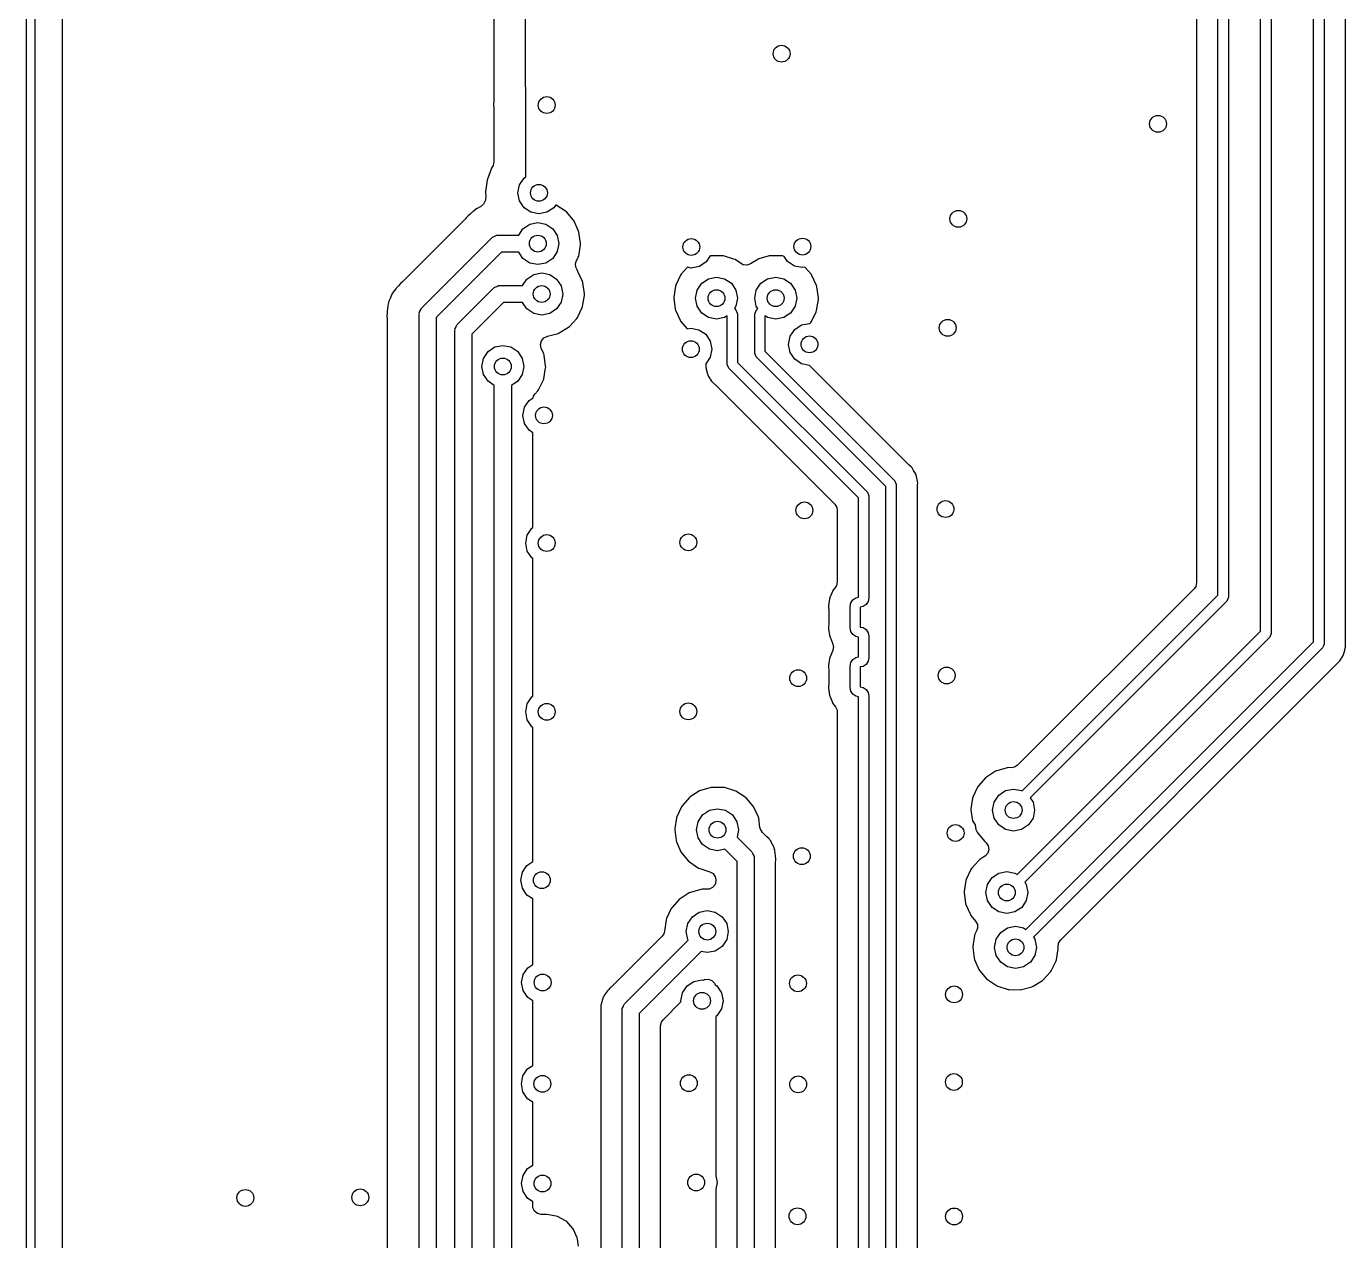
# Model space of a CAD drawing. Extents: x 0 to 4.25, y -4.33 to 0.
# Drawn here: x -0.002 to 0.616, y -2.691 to -2.123 of the extents above; entities that cross this region are included whole.
import ezdxf

# ---------------------------------------------------------------- set-up
doc = ezdxf.new("R2010")
doc.units = 0
doc.header["$MEASUREMENT"] = 0
doc.layers.add('BLACK', color=7, linetype='CONTINUOUS')

msp = doc.modelspace()

# ---------------------------------------------------------------- linework, layer by layer
at = {"layer": 'BLACK', "linetype": 'CONTINUOUS'}
for p, q in [((-0.00197, -4.33071), (-0.00197, 0)), ((0.00197, -0.00197), (0.00197, -4.32874)), ((0.01496, -2.79504), (0.01496, -1.15535)), ((0.21618, -1.35723), (0.21687, -2.15756)), ((0.23182, -2.19342), (0.23122, -1.49419)), ((0.54587, -1.60576), (0.54587, -2.38333)), ((0.55585, -2.38912), (0.55585, -1.60504)), ((0.56085, -1.60607), (0.56085, -2.39016)), ((0.57585, -2.40605), (0.57585, -1.62504)), ((0.58085, -1.62607), (0.58085, -2.40709)), ((0.60057, -2.41104), (0.60057, -1.63878)), ((0.60557, -1.63982), (0.60557, -2.41207)), ((0.61555, -2.41136), (0.61555, -1.64561)), ((0.21669, -2.15924), (0.21668, -2.15983)), ((0.21668, -2.15983), (0.21684, -2.16124)), ((0.21682, -2.15822), (0.21669, -2.15924)), ((0.21687, -2.15756), (0.21682, -2.15822)), ((0.21684, -2.16124), (0.21687, -2.16179)), ((0.21687, -2.16179), (0.21689, -2.18617)), ((0.21689, -2.18617), (0.21651, -2.18809)), ((0.21585, -2.18937), (0.21388, -2.19441)), ((0.21627, -2.18858), (0.21585, -2.18937)), ((0.21651, -2.18809), (0.21625, -2.18857)), ((0.21625, -2.18857), (0.21627, -2.18858)), ((0.21373, -2.19498), (0.21303, -2.20035)), ((0.21388, -2.19441), (0.21373, -2.19498)), ((0.22815, -2.20091), (0.2289, -2.19714)), ((0.2289, -2.19714), (0.23103, -2.19395)), ((0.23103, -2.19395), (0.23182, -2.19342)), ((0.21302, -2.20438), (0.21212, -2.20611)), ((0.21303, -2.20035), (0.21302, -2.20094)), ((0.21302, -2.20094), (0.21319, -2.20243)), ((0.21319, -2.20243), (0.21302, -2.20438)), ((0.2289, -2.20467), (0.22815, -2.20091)), ((0.23103, -2.20787), (0.2289, -2.20467)), ((0.20582, -2.21082), (0.20469, -2.2118)), ((0.2061, -2.21057), (0.20582, -2.21082)), ((0.20636, -2.2103), (0.2061, -2.21057)), ((0.20665, -2.21005), (0.20636, -2.2103)), ((0.2069, -2.20987), (0.20665, -2.21005)), ((0.20721, -2.20962), (0.2069, -2.20987)), ((0.20827, -2.20871), (0.20721, -2.20962)), ((0.20905, -2.20821), (0.20827, -2.20871)), ((0.20939, -2.20801), (0.20905, -2.20821)), ((0.21051, -2.20742), (0.20939, -2.20801)), ((0.21063, -2.20736), (0.21051, -2.20741)), ((0.21051, -2.20741), (0.21051, -2.20742)), ((0.21212, -2.20611), (0.21063, -2.20736)), ((0.23423, -2.21), (0.23103, -2.20787)), ((0.23799, -2.21075), (0.23423, -2.21)), ((0.24176, -2.21), (0.23799, -2.21075)), ((0.24495, -2.20787), (0.24176, -2.21)), ((0.24587, -2.20649), (0.24495, -2.20787)), ((0.24612, -2.2066), (0.24587, -2.20649)), ((0.25041, -2.20939), (0.24612, -2.2066)), ((0.25083, -2.20975), (0.25041, -2.20939)), ((0.25417, -2.21363), (0.25083, -2.20975)), ((0.20366, -2.21301), (0.17442, -2.24224)), ((0.20399, -2.21259), (0.20366, -2.21301)), ((0.204, -2.21259), (0.20399, -2.21259)), ((0.20469, -2.2118), (0.204, -2.21259)), ((0.23052, -2.21767), (0.23371, -2.21554)), ((0.23371, -2.21554), (0.23748, -2.21479)), ((0.23748, -2.21479), (0.24125, -2.21554)), ((0.24125, -2.21554), (0.24444, -2.21767)), ((0.25447, -2.2141), (0.25417, -2.21363)), ((0.25659, -2.21876), (0.25447, -2.2141)), ((0.18312, -2.25473), (0.21604, -2.2218)), ((0.21604, -2.2218), (0.21633, -2.22166)), ((0.21633, -2.22166), (0.21652, -2.2214)), ((0.21652, -2.2214), (0.21741, -2.22111)), ((0.21741, -2.22111), (0.21825, -2.22068)), ((0.21825, -2.22068), (0.21857, -2.22073)), ((0.21857, -2.22073), (0.21887, -2.22063)), ((0.21887, -2.22063), (0.22854, -2.22063)), ((0.22854, -2.22063), (0.23052, -2.21767)), ((0.24444, -2.21767), (0.24657, -2.22087)), ((0.24657, -2.22087), (0.24732, -2.22463)), ((0.25674, -2.21929), (0.25659, -2.21876)), ((0.25749, -2.22449), (0.25674, -2.21929)), ((0.22053, -2.22863), (0.18995, -2.25922)), ((0.22854, -2.22863), (0.22053, -2.22863)), ((0.23052, -2.23159), (0.22854, -2.22863)), ((0.24657, -2.2284), (0.24444, -2.23159)), ((0.24732, -2.22463), (0.24657, -2.2284)), ((0.25661, -2.23045), (0.25748, -2.22527)), ((0.25748, -2.22527), (0.2575, -2.22497)), ((0.2575, -2.22479), (0.25749, -2.22449)), ((0.2575, -2.22497), (0.2575, -2.22479)), ((0.23371, -2.23373), (0.23052, -2.23159)), ((0.23748, -2.23447), (0.23371, -2.23373)), ((0.24125, -2.23373), (0.23748, -2.23447)), ((0.24444, -2.23159), (0.24125, -2.23373)), ((0.25515, -2.23395), (0.25548, -2.23295)), ((0.25522, -2.23573), (0.25515, -2.23395)), ((0.25587, -2.23696), (0.25522, -2.23573)), ((0.25548, -2.23295), (0.25644, -2.23097)), ((0.25644, -2.23097), (0.25661, -2.23045)), ((0.30748, -2.2357), (0.3046, -2.23895)), ((0.30933, -2.23606), (0.30748, -2.2357)), ((0.3131, -2.23531), (0.30933, -2.23606)), ((0.31629, -2.23318), (0.3131, -2.23531)), ((0.31815, -2.2304), (0.31629, -2.23318)), ((0.31817, -2.23039), (0.31815, -2.2304)), ((0.31872, -2.23032), (0.31817, -2.23039)), ((0.32384, -2.23035), (0.31872, -2.23032)), ((0.32438, -2.23043), (0.32384, -2.23035)), ((0.32929, -2.2319), (0.32438, -2.23043)), ((0.32979, -2.23213), (0.32929, -2.2319)), ((0.33281, -2.23409), (0.32979, -2.23213)), ((0.33367, -2.23451), (0.33281, -2.23409)), ((0.33544, -2.2347), (0.33367, -2.23451)), ((0.33712, -2.23411), (0.33544, -2.2347)), ((0.34043, -2.23203), (0.33712, -2.23411)), ((0.34093, -2.2318), (0.34043, -2.23203)), ((0.34586, -2.23039), (0.34093, -2.2318)), ((0.3464, -2.23032), (0.34586, -2.23039)), ((0.35152, -2.23035), (0.3464, -2.23032)), ((0.35207, -2.23043), (0.35152, -2.23035)), ((0.35282, -2.23066), (0.35207, -2.23043)), ((0.35439, -2.233), (0.35282, -2.23066)), ((0.35758, -2.23513), (0.35439, -2.233)), ((0.36135, -2.23588), (0.35758, -2.23513)), ((0.36251, -2.23565), (0.36135, -2.23588)), ((0.36553, -2.23916), (0.36251, -2.23565)), ((0.23035, -2.24423), (0.23233, -2.24127)), ((0.23233, -2.24127), (0.23553, -2.23914)), ((0.23553, -2.23914), (0.23929, -2.23839)), ((0.23929, -2.23839), (0.24306, -2.23914)), ((0.24306, -2.23914), (0.24625, -2.24127)), ((0.24625, -2.24127), (0.24838, -2.24446)), ((0.25583, -2.23699), (0.25587, -2.23696)), ((0.25628, -2.23769), (0.25583, -2.23699)), ((0.2584, -2.24235), (0.25628, -2.23769)), ((0.3043, -2.23942), (0.30212, -2.24405)), ((0.3046, -2.23895), (0.3043, -2.23942)), ((0.3142, -2.2432), (0.31739, -2.24106)), ((0.31739, -2.24106), (0.32116, -2.24031)), ((0.32116, -2.24031), (0.32492, -2.24106)), ((0.32492, -2.24106), (0.32812, -2.2432)), ((0.34188, -2.2432), (0.34508, -2.24106)), ((0.34508, -2.24106), (0.34884, -2.24031)), ((0.34884, -2.24031), (0.35261, -2.24106)), ((0.35261, -2.24106), (0.3558, -2.2432)), ((0.36583, -2.23962), (0.36553, -2.23916)), ((0.36795, -2.24428), (0.36583, -2.23962)), ((0.16945, -2.24787), (0.169, -2.24868)), ((0.16964, -2.24754), (0.16945, -2.24787)), ((0.17015, -2.24677), (0.16964, -2.24754)), ((0.17108, -2.24572), (0.17015, -2.24677)), ((0.17133, -2.2454), (0.17108, -2.24572)), ((0.17145, -2.24524), (0.17133, -2.2454)), ((0.17168, -2.24498), (0.17145, -2.24524)), ((0.17198, -2.24468), (0.17168, -2.24498)), ((0.17219, -2.24446), (0.17198, -2.24468)), ((0.17328, -2.24322), (0.17219, -2.24446)), ((0.17408, -2.24254), (0.17328, -2.24322)), ((0.17442, -2.24224), (0.17407, -2.24252)), ((0.17407, -2.24252), (0.17408, -2.24254)), ((0.19977, -2.26249), (0.21686, -2.2454)), ((0.21686, -2.2454), (0.21714, -2.24525)), ((0.21714, -2.24525), (0.21733, -2.24499)), ((0.21733, -2.24499), (0.21823, -2.2447)), ((0.21823, -2.2447), (0.21906, -2.24428)), ((0.21906, -2.24428), (0.21938, -2.24433)), ((0.21938, -2.24433), (0.21968, -2.24423)), ((0.21968, -2.24423), (0.23035, -2.24423)), ((0.24838, -2.24446), (0.24913, -2.24823)), ((0.25855, -2.24288), (0.2584, -2.24235)), ((0.2593, -2.24808), (0.25855, -2.24288)), ((0.25932, -2.24838), (0.2593, -2.24808)), ((0.30196, -2.24458), (0.30118, -2.24964)), ((0.30212, -2.24405), (0.30196, -2.24458)), ((0.31132, -2.25016), (0.31206, -2.24639)), ((0.31206, -2.24639), (0.3142, -2.2432)), ((0.32812, -2.2432), (0.33025, -2.24639)), ((0.33025, -2.24639), (0.331, -2.25016)), ((0.339, -2.25016), (0.33975, -2.24639)), ((0.33975, -2.24639), (0.34188, -2.2432)), ((0.3558, -2.2432), (0.35794, -2.24639)), ((0.35794, -2.24639), (0.35868, -2.25016)), ((0.3681, -2.24481), (0.36795, -2.24428)), ((0.36885, -2.25001), (0.3681, -2.24481)), ((0.16719, -2.25379), (0.16709, -2.25519)), ((0.16739, -2.25289), (0.16719, -2.25379)), ((0.16749, -2.25252), (0.16739, -2.25289)), ((0.16776, -2.25164), (0.16749, -2.25252)), ((0.16835, -2.25036), (0.16776, -2.25164)), ((0.16851, -2.24999), (0.16835, -2.25036)), ((0.169, -2.24868), (0.16851, -2.24999)), ((0.22134, -2.25223), (0.2066, -2.26697)), ((0.23035, -2.25223), (0.22134, -2.25223)), ((0.23233, -2.25519), (0.23035, -2.25223)), ((0.24838, -2.25199), (0.24625, -2.25519)), ((0.24913, -2.24823), (0.24838, -2.25199)), ((0.25825, -2.25457), (0.25842, -2.25404)), ((0.25842, -2.25404), (0.25929, -2.24886)), ((0.25929, -2.24886), (0.25931, -2.24856)), ((0.25931, -2.24856), (0.25932, -2.24838)), ((0.30118, -2.24964), (0.30117, -2.25019)), ((0.30117, -2.25019), (0.30183, -2.25527)), ((0.31206, -2.25392), (0.31132, -2.25016)), ((0.3142, -2.25712), (0.31206, -2.25392)), ((0.33025, -2.25392), (0.32948, -2.25508)), ((0.331, -2.25016), (0.33025, -2.25392)), ((0.33975, -2.25392), (0.339, -2.25016)), ((0.34052, -2.25508), (0.33975, -2.25392)), ((0.35794, -2.25392), (0.3558, -2.25712)), ((0.35868, -2.25016), (0.35794, -2.25392)), ((0.36797, -2.25597), (0.36884, -2.25079)), ((0.36884, -2.25079), (0.36887, -2.25049)), ((0.36887, -2.25031), (0.36885, -2.25001)), ((0.36887, -2.25049), (0.36887, -2.25031)), ((0.16695, -2.25702), (0.16684, -2.25851)), ((0.16684, -2.25851), (0.16691, -2.25956)), ((0.16691, -2.25956), (0.16691, -2.25956)), ((0.16691, -2.25956), (0.16697, -2.2601)), ((0.16697, -2.25665), (0.16695, -2.25702)), ((0.16699, -2.25589), (0.16697, -2.25627)), ((0.16697, -2.25627), (0.16697, -2.25665)), ((0.16697, -2.2601), (0.16697, -2.79504)), ((0.16704, -2.25559), (0.16699, -2.25589)), ((0.16709, -2.25519), (0.16704, -2.25559)), ((0.18194, -2.25756), (0.18205, -2.25725)), ((0.18194, -3.44035), (0.18194, -2.25756)), ((0.18199, -2.25693), (0.18242, -2.2561)), ((0.18205, -2.25725), (0.18199, -2.25693)), ((0.18242, -2.2561), (0.18271, -2.25521)), ((0.18271, -2.25521), (0.18297, -2.25502)), ((0.18297, -2.25502), (0.18312, -2.25473)), ((0.18995, -2.25922), (0.18995, -3.4387)), ((0.23553, -2.25732), (0.23233, -2.25519)), ((0.23929, -2.25807), (0.23553, -2.25732)), ((0.24306, -2.25732), (0.23929, -2.25807)), ((0.24625, -2.25519), (0.24306, -2.25732)), ((0.25227, -2.26343), (0.25571, -2.25963)), ((0.25571, -2.25963), (0.25602, -2.25918)), ((0.25602, -2.25918), (0.25825, -2.25457)), ((0.30183, -2.25527), (0.30198, -2.2558)), ((0.30198, -2.2558), (0.30404, -2.26048)), ((0.30404, -2.26048), (0.30434, -2.26095)), ((0.31739, -2.25925), (0.3142, -2.25712)), ((0.32116, -2.26), (0.31739, -2.25925)), ((0.32492, -2.25925), (0.32116, -2.26)), ((0.32608, -2.25848), (0.32492, -2.25925)), ((0.32619, -2.25859), (0.32608, -2.25848)), ((0.32619, -2.28124), (0.32619, -2.25859)), ((0.32948, -2.25508), (0.3303, -2.25589)), ((0.3303, -2.25589), (0.331, -2.25759)), ((0.331, -2.25759), (0.331, -2.28024)), ((0.339, -2.25759), (0.3397, -2.25589)), ((0.339, -2.27593), (0.339, -2.25759)), ((0.3397, -2.25589), (0.34052, -2.25508)), ((0.34392, -2.25848), (0.34381, -2.25859)), ((0.34381, -2.25859), (0.34381, -2.27493)), ((0.34508, -2.25925), (0.34392, -2.25848)), ((0.34884, -2.26), (0.34508, -2.25925)), ((0.35261, -2.25925), (0.34884, -2.26)), ((0.3558, -2.25712), (0.35261, -2.25925)), ((0.36557, -2.2611), (0.3678, -2.2565)), ((0.3678, -2.2565), (0.36797, -2.25597)), ((0.1986, -2.26531), (0.1987, -2.26501)), ((0.1986, -3.41992), (0.1986, -2.26531)), ((0.19865, -2.26469), (0.19907, -2.26385)), ((0.1987, -2.26501), (0.19865, -2.26469)), ((0.19907, -2.26385), (0.19936, -2.26296)), ((0.19936, -2.26296), (0.19962, -2.26277)), ((0.19962, -2.26277), (0.19977, -2.26249)), ((0.24198, -2.26804), (0.24698, -2.26668)), ((0.24698, -2.26668), (0.24748, -2.26646)), ((0.24748, -2.26646), (0.25185, -2.26378)), ((0.25185, -2.26378), (0.25227, -2.26343)), ((0.30434, -2.26095), (0.30737, -2.26456)), ((0.30737, -2.26456), (0.30913, -2.26421)), ((0.30913, -2.26421), (0.3129, -2.26496)), ((0.3129, -2.26496), (0.31609, -2.2671)), ((0.35559, -2.26804), (0.35773, -2.26485)), ((0.35773, -2.26485), (0.36092, -2.26272)), ((0.36092, -2.26272), (0.36468, -2.26197)), ((0.36468, -2.26197), (0.36486, -2.262)), ((0.36486, -2.262), (0.36526, -2.26156)), ((0.36526, -2.26156), (0.36557, -2.2611)), ((0.2066, -2.26697), (0.2066, -3.41826)), ((0.21736, -2.27303), (0.22113, -2.27228)), ((0.22113, -2.27228), (0.2249, -2.27303)), ((0.23869, -2.27189), (0.23912, -2.27016)), ((0.23905, -2.27363), (0.23869, -2.27189)), ((0.23912, -2.27016), (0.24026, -2.2688)), ((0.24026, -2.2688), (0.24176, -2.26811)), ((0.24176, -2.2681), (0.24183, -2.26809)), ((0.24176, -2.26811), (0.24176, -2.2681)), ((0.24183, -2.26809), (0.24188, -2.26806)), ((0.24188, -2.26806), (0.24198, -2.26804)), ((0.31609, -2.2671), (0.31823, -2.27029)), ((0.31823, -2.27029), (0.31898, -2.27406)), ((0.35484, -2.27181), (0.35559, -2.26804)), ((0.35559, -2.27558), (0.35484, -2.27181)), ((0.21129, -2.28213), (0.21204, -2.27836)), ((0.21204, -2.27836), (0.21417, -2.27517)), ((0.21417, -2.27517), (0.21736, -2.27303)), ((0.2249, -2.27303), (0.22809, -2.27517)), ((0.22809, -2.27517), (0.23022, -2.27836)), ((0.23022, -2.27836), (0.23097, -2.28213)), ((0.24024, -2.27625), (0.23905, -2.27363)), ((0.24039, -2.27678), (0.24024, -2.27625)), ((0.24114, -2.28198), (0.24039, -2.27678)), ((0.31823, -2.27782), (0.3162, -2.28086)), ((0.31898, -2.27406), (0.31823, -2.27782)), ((0.3397, -2.27763), (0.339, -2.27593)), ((0.40046, -2.33838), (0.3397, -2.27763)), ((0.34381, -2.27493), (0.40456, -2.33569)), ((0.35773, -2.27877), (0.35559, -2.27558)), ((0.36092, -2.2809), (0.35773, -2.27877)), ((0.21204, -2.28589), (0.21129, -2.28213)), ((0.23097, -2.28213), (0.23022, -2.28589)), ((0.24025, -2.28794), (0.24113, -2.28276)), ((0.24113, -2.28276), (0.24115, -2.28246)), ((0.24116, -2.28228), (0.24114, -2.28198)), ((0.24115, -2.28246), (0.24116, -2.28228)), ((0.31619, -2.28087), (0.3161, -2.28199)), ((0.3161, -2.28199), (0.31616, -2.28266)), ((0.31616, -2.28266), (0.31645, -2.28375)), ((0.3162, -2.28086), (0.31619, -2.28087)), ((0.31645, -2.28375), (0.31652, -2.28409)), ((0.31652, -2.28409), (0.31672, -2.2852)), ((0.31672, -2.2852), (0.31702, -2.28603)), ((0.32689, -2.28294), (0.32619, -2.28124)), ((0.38765, -2.34369), (0.32689, -2.28294)), ((0.331, -2.28024), (0.39175, -2.34099)), ((0.36463, -2.28164), (0.36092, -2.2809)), ((0.41111, -2.32812), (0.36463, -2.28164)), ((0.21417, -2.28909), (0.21204, -2.28589)), ((0.2171, -2.29104), (0.21417, -2.28909)), ((0.2171, -3.40299), (0.2171, -2.29104)), ((0.22809, -2.28909), (0.2251, -2.29108)), ((0.2251, -2.29108), (0.2251, -3.40134)), ((0.23022, -2.28589), (0.22809, -2.28909)), ((0.23786, -2.29307), (0.24009, -2.28847)), ((0.24009, -2.28847), (0.24025, -2.28794)), ((0.31702, -2.28603), (0.31739, -2.28683)), ((0.31739, -2.28683), (0.31804, -2.28775)), ((0.31804, -2.28775), (0.31823, -2.28805)), ((0.31823, -2.28805), (0.31879, -2.28902)), ((0.31879, -2.28902), (0.31922, -2.28954)), ((0.31922, -2.28954), (0.32009, -2.29026)), ((0.32009, -2.29026), (0.32034, -2.2905)), ((0.32034, -2.2905), (0.3765, -2.34665)), ((0.23339, -2.29808), (0.23531, -2.29679)), ((0.23531, -2.29679), (0.23548, -2.29606)), ((0.23548, -2.29606), (0.23612, -2.29511)), ((0.23612, -2.29511), (0.23755, -2.29353)), ((0.23755, -2.29353), (0.23786, -2.29307)), ((0.2305, -2.30504), (0.23125, -2.30127)), ((0.23125, -2.30127), (0.23339, -2.29808)), ((0.23125, -2.30881), (0.2305, -2.30504)), ((0.23339, -2.312), (0.23125, -2.30881)), ((0.23508, -2.31313), (0.23339, -2.312)), ((0.23508, -2.35758), (0.23508, -2.31313)), ((0.41137, -2.32836), (0.41111, -2.32812)), ((0.41223, -2.32908), (0.41137, -2.32836)), ((0.41267, -2.3296), (0.41223, -2.32908)), ((0.41323, -2.33057), (0.41267, -2.3296)), ((0.41342, -2.33087), (0.41323, -2.33057)), ((0.41406, -2.33179), (0.41342, -2.33087)), ((0.41444, -2.33259), (0.41406, -2.33179)), ((0.41474, -2.33342), (0.41444, -2.33259)), ((0.41493, -2.33453), (0.41474, -2.33342)), ((0.41501, -2.33487), (0.41493, -2.33453)), ((0.40046, -2.88876), (0.40046, -2.33838)), ((0.40456, -2.33569), (0.40527, -2.33739)), ((0.40527, -2.33739), (0.40527, -2.88777)), ((0.4153, -2.33596), (0.41501, -2.33487)), ((0.41525, -2.3381), (0.41526, -2.33775)), ((0.41525, -2.88198), (0.41525, -2.3381)), ((0.41526, -2.33775), (0.41536, -2.33663)), ((0.41536, -2.33663), (0.4153, -2.33596)), ((0.3765, -2.34665), (0.37744, -2.34816)), ((0.38765, -2.39012), (0.38765, -2.34369)), ((0.39175, -2.34099), (0.39246, -2.34269)), ((0.39246, -2.34269), (0.39246, -2.39045)), ((0.37744, -2.34816), (0.37767, -2.34948)), ((0.37767, -2.34948), (0.37767, -2.38299)), ((0.23256, -2.36103), (0.23469, -2.35784)), ((0.23469, -2.35784), (0.23508, -2.35758)), ((0.23181, -2.3648), (0.23256, -2.36103)), ((0.23256, -2.36856), (0.23181, -2.3648)), ((0.23469, -2.37175), (0.23256, -2.36856)), ((0.23508, -2.37202), (0.23469, -2.37175)), ((0.23508, -2.43658), (0.23508, -2.37202)), ((0.37767, -2.38299), (0.37727, -2.38473)), ((0.54587, -2.38333), (0.54547, -2.38507)), ((0.37431, -2.39012), (0.37421, -2.39027)), ((0.37442, -2.38981), (0.37431, -2.39012)), ((0.37445, -2.38969), (0.37442, -2.38981)), ((0.37539, -2.38743), (0.37445, -2.38969)), ((0.37564, -2.38699), (0.37539, -2.38743)), ((0.37684, -2.38543), (0.37564, -2.38699)), ((0.37727, -2.38473), (0.37684, -2.38543)), ((0.38637, -2.39038), (0.38765, -2.39012)), ((0.5447, -2.38616), (0.46209, -2.46876)), ((0.46418, -2.48079), (0.55585, -2.38912)), ((0.54547, -2.38507), (0.5447, -2.38616)), ((0.56085, -2.39016), (0.56052, -2.39094)), ((0.37372, -2.39303), (0.37354, -2.39411)), ((0.37354, -2.39411), (0.37354, -2.39478)), ((0.37354, -2.39478), (0.37361, -2.39518)), ((0.37361, -2.39518), (0.37367, -2.39588)), ((0.37367, -2.39588), (0.37367, -2.40301)), ((0.37375, -2.39286), (0.37372, -2.39303)), ((0.374, -2.39094), (0.37375, -2.39286)), ((0.37413, -2.39045), (0.374, -2.39094)), ((0.37421, -2.39027), (0.37413, -2.39045)), ((0.37421, -2.39027), (0.37421, -2.39027)), ((0.38365, -2.39445), (0.38398, -2.39276)), ((0.38365, -2.40445), (0.38365, -2.39445)), ((0.38398, -2.39276), (0.38494, -2.39133)), ((0.38494, -2.39133), (0.38637, -2.39038)), ((0.38974, -2.39452), (0.38846, -2.39477)), ((0.38846, -2.39477), (0.38846, -2.40412)), ((0.39117, -2.39356), (0.38974, -2.39452)), ((0.39212, -2.39213), (0.39117, -2.39356)), ((0.39246, -2.39045), (0.39212, -2.39213)), ((0.56011, -2.39193), (0.46801, -2.48403)), ((0.56052, -2.39094), (0.56011, -2.39193)), ((0.37361, -2.40371), (0.37354, -2.40411)), ((0.37354, -2.40411), (0.37354, -2.40478)), ((0.37354, -2.40478), (0.37372, -2.40586)), ((0.37367, -2.40301), (0.37361, -2.40371)), ((0.37372, -2.40586), (0.37375, -2.40603)), ((0.37375, -2.40603), (0.374, -2.40795)), ((0.374, -2.40795), (0.37413, -2.40844)), ((0.37413, -2.40844), (0.37415, -2.40847)), ((0.37415, -2.40847), (0.37431, -2.40877)), ((0.37431, -2.40877), (0.37442, -2.40908)), ((0.38398, -2.40613), (0.38365, -2.40445)), ((0.38494, -2.40756), (0.38398, -2.40613)), ((0.38637, -2.40852), (0.38494, -2.40756)), ((0.38765, -2.40877), (0.38637, -2.40852)), ((0.38765, -2.41812), (0.38765, -2.40877)), ((0.38846, -2.40412), (0.38974, -2.40438)), ((0.38974, -2.40438), (0.39117, -2.40533)), ((0.39117, -2.40533), (0.39212, -2.40676)), ((0.39212, -2.40676), (0.39246, -2.40845)), ((0.39246, -2.40845), (0.39246, -2.41845)), ((0.46193, -2.51997), (0.57585, -2.40605)), ((0.58085, -2.40709), (0.58011, -2.40885)), ((0.37442, -2.40908), (0.37443, -2.40914)), ((0.37443, -2.40914), (0.37549, -2.4117)), ((0.37564, -2.41491), (0.3754, -2.4154)), ((0.37549, -2.4117), (0.37546, -2.41172)), ((0.37546, -2.41172), (0.3759, -2.41315)), ((0.3759, -2.41315), (0.37564, -2.41491)), ((0.58011, -2.40885), (0.46546, -2.52351)), ((0.46597, -2.54564), (0.60057, -2.41104)), ((0.60484, -2.41384), (0.46951, -2.54918)), ((0.60525, -2.41284), (0.60484, -2.41384)), ((0.60557, -2.41207), (0.60525, -2.41284)), ((0.61504, -2.41607), (0.61524, -2.41495)), ((0.61524, -2.41495), (0.61531, -2.41461)), ((0.61531, -2.41461), (0.61561, -2.41351)), ((0.61557, -2.4117), (0.61555, -2.41136)), ((0.61567, -2.41284), (0.61557, -2.4117)), ((0.61561, -2.41351), (0.61567, -2.41284)), ((0.37372, -2.42103), (0.37354, -2.42211)), ((0.37375, -2.42086), (0.37372, -2.42103)), ((0.374, -2.41894), (0.37375, -2.42086)), ((0.37413, -2.41845), (0.374, -2.41894)), ((0.37421, -2.41827), (0.37413, -2.41845)), ((0.37431, -2.41812), (0.37421, -2.41827)), ((0.37421, -2.41827), (0.37421, -2.41827)), ((0.37442, -2.41781), (0.37431, -2.41812)), ((0.37445, -2.41769), (0.37442, -2.41781)), ((0.3754, -2.4154), (0.37445, -2.41769)), ((0.38365, -2.42245), (0.38398, -2.42076)), ((0.38398, -2.42076), (0.38494, -2.41933)), ((0.38494, -2.41933), (0.38637, -2.41838)), ((0.38637, -2.41838), (0.38765, -2.41812)), ((0.39212, -2.42013), (0.39117, -2.42156)), ((0.39246, -2.41845), (0.39212, -2.42013)), ((0.61164, -2.42117), (0.61252, -2.42044)), ((0.61252, -2.42044), (0.61295, -2.41992)), ((0.61295, -2.41992), (0.61352, -2.41894)), ((0.61352, -2.41894), (0.61371, -2.41864)), ((0.61371, -2.41864), (0.61436, -2.41771)), ((0.61436, -2.41771), (0.61474, -2.41691)), ((0.61474, -2.41691), (0.61504, -2.41607)), ((0.37354, -2.42211), (0.37354, -2.42278)), ((0.37354, -2.42278), (0.37361, -2.42318)), ((0.37361, -2.42318), (0.37367, -2.42388)), ((0.37367, -2.42388), (0.37367, -2.43101)), ((0.38365, -2.43245), (0.38365, -2.42245)), ((0.38974, -2.42252), (0.38846, -2.42277)), ((0.38846, -2.42277), (0.38846, -2.43212)), ((0.39117, -2.42156), (0.38974, -2.42252)), ((0.48227, -2.55052), (0.61139, -2.42141)), ((0.61139, -2.42141), (0.61164, -2.42117)), ((0.37361, -2.43171), (0.37354, -2.43211)), ((0.37354, -2.43211), (0.37354, -2.43278)), ((0.37354, -2.43278), (0.37372, -2.43386)), ((0.37367, -2.43101), (0.37361, -2.43171)), ((0.38398, -2.43413), (0.38365, -2.43245)), ((0.38846, -2.43212), (0.38974, -2.43238)), ((0.38974, -2.43238), (0.39117, -2.43333)), ((0.39117, -2.43333), (0.39212, -2.43476)), ((0.23256, -2.44003), (0.23469, -2.43684)), ((0.23469, -2.43684), (0.23508, -2.43658)), ((0.37372, -2.43386), (0.37375, -2.43403)), ((0.37375, -2.43403), (0.374, -2.43595)), ((0.374, -2.43595), (0.37413, -2.43644)), ((0.37413, -2.43644), (0.37415, -2.43647)), ((0.37415, -2.43647), (0.37431, -2.43677)), ((0.37431, -2.43677), (0.37442, -2.43708)), ((0.37442, -2.43708), (0.37443, -2.43714)), ((0.37443, -2.43714), (0.37539, -2.43946)), ((0.37539, -2.43946), (0.37564, -2.4399)), ((0.38494, -2.43556), (0.38398, -2.43413)), ((0.38637, -2.43652), (0.38494, -2.43556)), ((0.38765, -2.43677), (0.38637, -2.43652)), ((0.38765, -2.89263), (0.38765, -2.43677)), ((0.39212, -2.43476), (0.39246, -2.43645)), ((0.39246, -2.43645), (0.39246, -2.89163)), ((0.23181, -2.4438), (0.23256, -2.44003)), ((0.23256, -2.44756), (0.23181, -2.4438)), ((0.37564, -2.4399), (0.37684, -2.44146)), ((0.37684, -2.44146), (0.37758, -2.44308)), ((0.37758, -2.44308), (0.37767, -2.4439)), ((0.37767, -2.4439), (0.37767, -2.89191)), ((0.23469, -2.45076), (0.23256, -2.44756)), ((0.23508, -2.45102), (0.23469, -2.45076)), ((0.23508, -2.51383), (0.23508, -2.45102)), ((0.45725, -2.47), (0.45233, -2.47141)), ((0.4578, -2.46992), (0.45725, -2.47)), ((0.45924, -2.46993), (0.4578, -2.46992)), ((0.46059, -2.46971), (0.45924, -2.46993)), ((0.46209, -2.46876), (0.46059, -2.46971)), ((0.44707, -2.47472), (0.44368, -2.47856)), ((0.44749, -2.47436), (0.44707, -2.47472)), ((0.45182, -2.47163), (0.44749, -2.47436)), ((0.45233, -2.47141), (0.45182, -2.47163)), ((0.3132, -2.48084), (0.30887, -2.48358)), ((0.31371, -2.48062), (0.3132, -2.48084)), ((0.31863, -2.47921), (0.31371, -2.48062)), ((0.31918, -2.47914), (0.31863, -2.47921)), ((0.32429, -2.47917), (0.31918, -2.47914)), ((0.32484, -2.47925), (0.32429, -2.47917)), ((0.32975, -2.48072), (0.32484, -2.47925)), ((0.33025, -2.48095), (0.32975, -2.48072)), ((0.33454, -2.48373), (0.33025, -2.48095)), ((0.44338, -2.47902), (0.4412, -2.48366)), ((0.44368, -2.47856), (0.44338, -2.47902)), ((0.45114, -2.486), (0.45328, -2.4828)), ((0.45328, -2.4828), (0.45647, -2.48067)), ((0.45647, -2.48067), (0.46024, -2.47992)), ((0.46024, -2.47992), (0.464, -2.48067)), ((0.464, -2.48067), (0.46418, -2.48079)), ((0.30476, -2.48823), (0.30258, -2.49287)), ((0.30506, -2.48777), (0.30476, -2.48823)), ((0.30845, -2.48393), (0.30506, -2.48777)), ((0.30887, -2.48358), (0.30845, -2.48393)), ((0.33496, -2.4841), (0.33454, -2.48373)), ((0.3383, -2.48797), (0.33496, -2.4841)), ((0.3386, -2.48844), (0.3383, -2.48797)), ((0.34072, -2.4931), (0.3386, -2.48844)), ((0.44104, -2.48418), (0.44025, -2.48924)), ((0.4412, -2.48366), (0.44104, -2.48418)), ((0.45039, -2.48976), (0.45114, -2.486)), ((0.46801, -2.48403), (0.46933, -2.486)), ((0.46933, -2.486), (0.47008, -2.48976)), ((0.30242, -2.4934), (0.30163, -2.49846)), ((0.30258, -2.49287), (0.30242, -2.4934)), ((0.31177, -2.49898), (0.31252, -2.49521)), ((0.31252, -2.49521), (0.31465, -2.49202)), ((0.31465, -2.49202), (0.31785, -2.48988)), ((0.31785, -2.48988), (0.32161, -2.48913)), ((0.32161, -2.48913), (0.32538, -2.48988)), ((0.32538, -2.48988), (0.32857, -2.49202)), ((0.32857, -2.49202), (0.33071, -2.49521)), ((0.33071, -2.49521), (0.33146, -2.49898)), ((0.34088, -2.49363), (0.34072, -2.4931)), ((0.34149, -2.49796), (0.34088, -2.49363)), ((0.44025, -2.48924), (0.44025, -2.4898)), ((0.44025, -2.4898), (0.44091, -2.49487)), ((0.44091, -2.49487), (0.44216, -2.49675)), ((0.45114, -2.49353), (0.45039, -2.48976)), ((0.45328, -2.49672), (0.45114, -2.49353)), ((0.46933, -2.49353), (0.4672, -2.49672)), ((0.47008, -2.48976), (0.46933, -2.49353)), ((0.30163, -2.49846), (0.30162, -2.49901)), ((0.30162, -2.49901), (0.30229, -2.50408)), ((0.31252, -2.50274), (0.31177, -2.49898)), ((0.33146, -2.49898), (0.33076, -2.50247)), ((0.34168, -2.49871), (0.34149, -2.49796)), ((0.34263, -2.50022), (0.34168, -2.49871)), ((0.34442, -2.50201), (0.34263, -2.50022)), ((0.44216, -2.49675), (0.44259, -2.49888)), ((0.44259, -2.49888), (0.44312, -2.50009)), ((0.44312, -2.50009), (0.44341, -2.50056)), ((0.44341, -2.50056), (0.44671, -2.50448)), ((0.45647, -2.49886), (0.45328, -2.49672)), ((0.46024, -2.49961), (0.45647, -2.49886)), ((0.464, -2.49886), (0.46024, -2.49961)), ((0.4672, -2.49672), (0.464, -2.49886)), ((0.30229, -2.50408), (0.30244, -2.50462)), ((0.30244, -2.50462), (0.3045, -2.5093)), ((0.31465, -2.50594), (0.31252, -2.50274)), ((0.31785, -2.50807), (0.31465, -2.50594)), ((0.33076, -2.50247), (0.33763, -2.50934)), ((0.34453, -2.50212), (0.34442, -2.50201)), ((0.34576, -2.50326), (0.34453, -2.50212)), ((0.34595, -2.5035), (0.34576, -2.50326)), ((0.34616, -2.50375), (0.34595, -2.5035)), ((0.34626, -2.50385), (0.34616, -2.50375)), ((0.34651, -2.50424), (0.34626, -2.50385)), ((0.34722, -2.50573), (0.34651, -2.50424)), ((0.34731, -2.5059), (0.34722, -2.50573)), ((0.34806, -2.50729), (0.34731, -2.5059)), ((0.3482, -2.5077), (0.34806, -2.50729)), ((0.44671, -2.50448), (0.44733, -2.50503)), ((0.44733, -2.50503), (0.44836, -2.50649)), ((0.44836, -2.50649), (0.44866, -2.50824)), ((0.3045, -2.5093), (0.30479, -2.50977)), ((0.30479, -2.50977), (0.30809, -2.51369)), ((0.30809, -2.51369), (0.3085, -2.51406)), ((0.32161, -2.50882), (0.31785, -2.50807)), ((0.3251, -2.50812), (0.32161, -2.50882)), ((0.3308, -2.51382), (0.3251, -2.50812)), ((0.33763, -2.50934), (0.33778, -2.50962)), ((0.33778, -2.50962), (0.33804, -2.50981)), ((0.33804, -2.50981), (0.33833, -2.51071)), ((0.33833, -2.51071), (0.33875, -2.51154)), ((0.33875, -2.51154), (0.3387, -2.51186)), ((0.3387, -2.51186), (0.3388, -2.51217)), ((0.3388, -2.51217), (0.3388, -2.89917)), ((0.34824, -2.50779), (0.3482, -2.5077)), ((0.34824, -2.50782), (0.34824, -2.50779)), ((0.3483, -2.508), (0.34824, -2.50782)), ((0.34831, -2.50802), (0.3483, -2.508)), ((0.34833, -2.50812), (0.34831, -2.50802)), ((0.34845, -2.50853), (0.34833, -2.50812)), ((0.34864, -2.5101), (0.34845, -2.50853)), ((0.34866, -2.51029), (0.34864, -2.5101)), ((0.34876, -2.51084), (0.34866, -2.51029)), ((0.3488, -2.51133), (0.34876, -2.51084)), ((0.34878, -2.51408), (0.34887, -2.51324)), ((0.34881, -2.51157), (0.3488, -2.51133)), ((0.3488, -2.51133), (0.3488, -2.51133)), ((0.34892, -2.51251), (0.34881, -2.51157)), ((0.34887, -2.51324), (0.34889, -2.51315)), ((0.34889, -2.51315), (0.34892, -2.51251)), ((0.44392, -2.5133), (0.44053, -2.51714)), ((0.44434, -2.51295), (0.44392, -2.5133)), ((0.4468, -2.5114), (0.44434, -2.51295)), ((0.44698, -2.51128), (0.4468, -2.5114)), ((0.44816, -2.50995), (0.44698, -2.51128)), ((0.44866, -2.50824), (0.44816, -2.50995)), ((0.22949, -2.5226), (0.23024, -2.51883)), ((0.23024, -2.51883), (0.23237, -2.51564)), ((0.23237, -2.51564), (0.23508, -2.51383)), ((0.3085, -2.51406), (0.31276, -2.5169)), ((0.31276, -2.5169), (0.31326, -2.51714)), ((0.31326, -2.51714), (0.31802, -2.51862)), ((0.31802, -2.51862), (0.31955, -2.51952)), ((0.31955, -2.51952), (0.32055, -2.52099)), ((0.3308, -2.90083), (0.3308, -2.51382)), ((0.34878, -2.89338), (0.34878, -2.51408)), ((0.44023, -2.5176), (0.43805, -2.52224)), ((0.44053, -2.51714), (0.44023, -2.5176)), ((0.45013, -2.52139), (0.45332, -2.51925)), ((0.45332, -2.51925), (0.45709, -2.5185)), ((0.45709, -2.5185), (0.46085, -2.51925)), ((0.46085, -2.51925), (0.46193, -2.51997)), ((0.23024, -2.52636), (0.22949, -2.5226)), ((0.31932, -2.52596), (0.31771, -2.52673)), ((0.32043, -2.52456), (0.31932, -2.52596)), ((0.32082, -2.52283), (0.32043, -2.52456)), ((0.32055, -2.52099), (0.32082, -2.52244)), ((0.32082, -2.52244), (0.32082, -2.52283)), ((0.43789, -2.52277), (0.4371, -2.52783)), ((0.43805, -2.52224), (0.43789, -2.52277)), ((0.44724, -2.52835), (0.44799, -2.52458)), ((0.44799, -2.52458), (0.45013, -2.52139)), ((0.46546, -2.52351), (0.46618, -2.52458)), ((0.46618, -2.52458), (0.46693, -2.52835)), ((0.23237, -2.52956), (0.23024, -2.52636)), ((0.23508, -2.53137), (0.23237, -2.52956)), ((0.23508, -2.562), (0.23508, -2.53137)), ((0.30365, -2.53161), (0.30026, -2.53545)), ((0.30407, -2.53125), (0.30365, -2.53161)), ((0.3084, -2.52852), (0.30407, -2.53125)), ((0.3089, -2.5283), (0.3084, -2.52852)), ((0.31383, -2.52689), (0.3089, -2.5283)), ((0.31437, -2.52681), (0.31383, -2.52689)), ((0.3168, -2.52683), (0.31437, -2.52681)), ((0.31771, -2.52673), (0.3168, -2.52683)), ((0.4371, -2.52783), (0.4371, -2.52838)), ((0.4371, -2.52838), (0.43776, -2.53345)), ((0.44799, -2.53211), (0.44724, -2.52835)), ((0.45013, -2.53531), (0.44799, -2.53211)), ((0.46618, -2.53211), (0.46405, -2.53531)), ((0.46693, -2.52835), (0.46618, -2.53211)), ((0.29995, -2.53591), (0.29778, -2.54055)), ((0.30026, -2.53545), (0.29995, -2.53591)), ((0.30985, -2.53969), (0.31304, -2.53756)), ((0.31304, -2.53756), (0.31681, -2.53681)), ((0.31681, -2.53681), (0.32058, -2.53756)), ((0.32058, -2.53756), (0.32377, -2.53969)), ((0.43776, -2.53345), (0.43791, -2.53399)), ((0.43791, -2.53399), (0.43997, -2.53867)), ((0.45332, -2.53744), (0.45013, -2.53531)), ((0.45709, -2.53819), (0.45332, -2.53744)), ((0.46085, -2.53744), (0.45709, -2.53819)), ((0.46405, -2.53531), (0.46085, -2.53744)), ((0.29762, -2.54107), (0.29679, -2.54641)), ((0.29778, -2.54055), (0.29762, -2.54107)), ((0.30697, -2.54665), (0.30772, -2.54289)), ((0.30772, -2.54289), (0.30985, -2.53969)), ((0.32377, -2.53969), (0.3259, -2.54289)), ((0.3259, -2.54289), (0.32665, -2.54665)), ((0.43997, -2.53867), (0.44026, -2.53914)), ((0.44026, -2.53914), (0.44243, -2.54172)), ((0.44243, -2.54172), (0.44325, -2.54331)), ((0.44325, -2.54331), (0.44329, -2.54509)), ((0.45736, -2.54492), (0.46113, -2.54417)), ((0.46113, -2.54417), (0.4649, -2.54492)), ((0.29566, -2.54882), (0.27242, -2.57207)), ((0.27812, -2.58048), (0.3079, -2.55069)), ((0.29641, -2.54777), (0.29566, -2.54882)), ((0.29674, -2.54641), (0.29641, -2.54777)), ((0.29679, -2.54641), (0.29674, -2.54641)), ((0.30772, -2.55042), (0.30697, -2.54665)), ((0.3079, -2.55069), (0.30772, -2.55042)), ((0.3259, -2.55042), (0.32377, -2.55361)), ((0.32665, -2.54665), (0.3259, -2.55042)), ((0.44194, -2.54844), (0.44115, -2.5535)), ((0.4421, -2.54791), (0.44194, -2.54844)), ((0.44299, -2.546), (0.4421, -2.54791)), ((0.44329, -2.54509), (0.44299, -2.546)), ((0.45129, -2.55402), (0.45204, -2.55025)), ((0.45204, -2.55025), (0.45417, -2.54706)), ((0.45417, -2.54706), (0.45736, -2.54492)), ((0.4649, -2.54492), (0.46597, -2.54564)), ((0.46951, -2.54918), (0.47022, -2.55025)), ((0.47022, -2.55025), (0.47097, -2.55402)), ((0.48129, -2.55214), (0.48227, -2.55052)), ((0.31398, -2.55593), (0.28495, -2.58496)), ((0.31681, -2.5565), (0.31398, -2.55593)), ((0.32058, -2.55575), (0.31681, -2.5565)), ((0.32377, -2.55361), (0.32058, -2.55575)), ((0.44115, -2.5535), (0.44114, -2.55405)), ((0.44114, -2.55405), (0.44181, -2.55912)), ((0.45204, -2.55778), (0.45129, -2.55402)), ((0.47097, -2.55402), (0.47022, -2.55778)), ((0.48025, -2.55983), (0.48113, -2.55465)), ((0.48115, -2.55417), (0.48113, -2.55371)), ((0.48113, -2.55371), (0.48116, -2.55371)), ((0.48113, -2.55465), (0.48115, -2.55435)), ((0.48115, -2.55435), (0.48115, -2.55417)), ((0.48116, -2.55371), (0.48129, -2.55214)), ((0.23276, -2.56355), (0.23508, -2.562)), ((0.44181, -2.55912), (0.44195, -2.55966)), ((0.44195, -2.55966), (0.44401, -2.56434)), ((0.45417, -2.56098), (0.45204, -2.55778)), ((0.45736, -2.56311), (0.45417, -2.56098)), ((0.46113, -2.56386), (0.45736, -2.56311)), ((0.4649, -2.56311), (0.46113, -2.56386)), ((0.46809, -2.56098), (0.4649, -2.56311)), ((0.47022, -2.55778), (0.46809, -2.56098)), ((0.47785, -2.56496), (0.48009, -2.56036)), ((0.48009, -2.56036), (0.48025, -2.55983)), ((0.22988, -2.57051), (0.23063, -2.56675)), ((0.23063, -2.56675), (0.23276, -2.56355)), ((0.31058, -2.56995), (0.31435, -2.5692)), ((0.31435, -2.5692), (0.31509, -2.56934)), ((0.31509, -2.56934), (0.3155, -2.56908)), ((0.3155, -2.56908), (0.31727, -2.56888)), ((0.31727, -2.56888), (0.31895, -2.56947)), ((0.44401, -2.56434), (0.44431, -2.56481)), ((0.44431, -2.56481), (0.4476, -2.56873)), ((0.4476, -2.56873), (0.44801, -2.5691)), ((0.44801, -2.5691), (0.45228, -2.57194)), ((0.47368, -2.56957), (0.47411, -2.56922)), ((0.47411, -2.56922), (0.47754, -2.56542)), ((0.47754, -2.56542), (0.47785, -2.56496)), ((0.23063, -2.57428), (0.22988, -2.57051)), ((0.23276, -2.57747), (0.23063, -2.57428)), ((0.2697, -2.57498), (0.26872, -2.57622)), ((0.26982, -2.57483), (0.2697, -2.57498)), ((0.27014, -2.57437), (0.26982, -2.57483)), ((0.27046, -2.574), (0.27014, -2.57437)), ((0.27062, -2.57383), (0.27046, -2.574)), ((0.27046, -2.574), (0.27046, -2.574)), ((0.2712, -2.57308), (0.27062, -2.57383)), ((0.27168, -2.57265), (0.2712, -2.57308)), ((0.27176, -2.5726), (0.27168, -2.57265)), ((0.27242, -2.57207), (0.27176, -2.5726)), ((0.3045, -2.57904), (0.30525, -2.57527)), ((0.30525, -2.57527), (0.30739, -2.57208)), ((0.30739, -2.57208), (0.31058, -2.56995)), ((0.31895, -2.56947), (0.32021, -2.57073)), ((0.32021, -2.57073), (0.32049, -2.57154)), ((0.32049, -2.57154), (0.32131, -2.57208)), ((0.32131, -2.57208), (0.32344, -2.57527)), ((0.32344, -2.57527), (0.32419, -2.57904)), ((0.45228, -2.57194), (0.45277, -2.57217)), ((0.45277, -2.57217), (0.45766, -2.5737)), ((0.45766, -2.5737), (0.45821, -2.57379)), ((0.45821, -2.57379), (0.46333, -2.57388)), ((0.46333, -2.57388), (0.46387, -2.57382)), ((0.46387, -2.57382), (0.46881, -2.57247)), ((0.46881, -2.57247), (0.46932, -2.57225)), ((0.46932, -2.57225), (0.47368, -2.56957)), ((0.23508, -2.57902), (0.23276, -2.57747)), ((0.23508, -2.60933), (0.23508, -2.57902)), ((0.26693, -2.58155), (0.2669, -2.58185)), ((0.26696, -2.58123), (0.26693, -2.58155)), ((0.26697, -2.58108), (0.26696, -2.58123)), ((0.26706, -2.58064), (0.26697, -2.58108)), ((0.26761, -2.57907), (0.26706, -2.58064)), ((0.26767, -2.5789), (0.26761, -2.57907)), ((0.26812, -2.57738), (0.26767, -2.5789)), ((0.26832, -2.57699), (0.26812, -2.57738)), ((0.26835, -2.5769), (0.26832, -2.57699)), ((0.26837, -2.57688), (0.26835, -2.5769)), ((0.26845, -2.57671), (0.26837, -2.57688)), ((0.26846, -2.57669), (0.26845, -2.57671)), ((0.26852, -2.57661), (0.26846, -2.57669)), ((0.26872, -2.57622), (0.26852, -2.57661)), ((0.27742, -2.58185), (0.27771, -2.58096)), ((0.27771, -2.58096), (0.27797, -2.58077)), ((0.27797, -2.58077), (0.27812, -2.58048)), ((0.2961, -2.58793), (0.30458, -2.57944)), ((0.30458, -2.57944), (0.3045, -2.57904)), ((0.32419, -2.57904), (0.32344, -2.58281)), ((0.2669, -2.58185), (0.26696, -2.58353)), ((0.26696, -2.58353), (0.26697, -2.58368)), ((0.26697, -2.58368), (0.26697, -2.87903)), ((0.27694, -2.58331), (0.27704, -2.583)), ((0.27694, -2.88201), (0.27694, -2.58331)), ((0.27699, -2.58268), (0.27742, -2.58185)), ((0.27704, -2.583), (0.27699, -2.58268)), ((0.28495, -2.58496), (0.28495, -2.88035)), ((0.32131, -2.586), (0.32082, -2.58632)), ((0.32082, -2.58632), (0.32082, -2.66091)), ((0.32344, -2.58281), (0.32131, -2.586)), ((0.29492, -2.59075), (0.29532, -2.58902)), ((0.29492, -2.87456), (0.29492, -2.59075)), ((0.29532, -2.58902), (0.2961, -2.58793)), ((0.23051, -2.61415), (0.23265, -2.61095)), ((0.23265, -2.61095), (0.23508, -2.60933)), ((0.22976, -2.61791), (0.23051, -2.61415)), ((0.23051, -2.62168), (0.22976, -2.61791)), ((0.23265, -2.62487), (0.23051, -2.62168)), ((0.23508, -2.6265), (0.23265, -2.62487)), ((0.23508, -2.65599), (0.23508, -2.6265)), ((0.22984, -2.66453), (0.23059, -2.66076)), ((0.23059, -2.66076), (0.23272, -2.65757)), ((0.23272, -2.65757), (0.23508, -2.65599)), ((0.32082, -2.66091), (0.32146, -2.66409)), ((0.23059, -2.66829), (0.22984, -2.66453)), ((0.32146, -2.66409), (0.32082, -2.66728)), ((0.32082, -2.66728), (0.32082, -2.89246)), ((0.23272, -2.67149), (0.23059, -2.66829)), ((0.23508, -2.67306), (0.23272, -2.67149)), ((0.23508, -2.67502), (0.23508, -2.67306)), ((0.23518, -2.67591), (0.23508, -2.67502)), ((0.23595, -2.67751), (0.23518, -2.67591)), ((0.23735, -2.67862), (0.23595, -2.67751)), ((0.23908, -2.67902), (0.23735, -2.67862)), ((0.24141, -2.67902), (0.23908, -2.67902)), ((0.24173, -2.67904), (0.24141, -2.67902)), ((0.24611, -2.67977), (0.24173, -2.67904)), ((0.24672, -2.67998), (0.24611, -2.67977)), ((0.25048, -2.68202), (0.24672, -2.67998)), ((0.25098, -2.68241), (0.25048, -2.68202)), ((0.25388, -2.68555), (0.25098, -2.68241)), ((0.25423, -2.68609), (0.25388, -2.68555)), ((0.25596, -2.69004), (0.25423, -2.68609)), ((0.25611, -2.69059), (0.25596, -2.69004)), ((0.25652, -2.69386), (0.25611, -2.69059))]:
    msp.add_line(p, q, dxfattribs=at)
at = {"layer": 'BLACK'}
for centre in [(0.35161, -2.13575), (0.24165, -2.1598), (0.52784, -2.16858), (0.23799, -2.20091), (0.43435, -2.21304), (0.23748, -2.22463), (0.30933, -2.22622), (0.36135, -2.22604), (0.23929, -2.24823), (0.32116, -2.25016), (0.34884, -2.25016), (0.42935, -2.26404), (0.30913, -2.27406), (0.36468, -2.27181), (0.22113, -2.28213), (0.24035, -2.30504), (0.36228, -2.3495), (0.42832, -2.34888), (0.24165, -2.3648), (0.30794, -2.36446), (0.35935, -2.42804), (0.4289, -2.4268), (0.30794, -2.44359), (0.24165, -2.4438), (0.46024, -2.48976), (0.32161, -2.49898), (0.43307, -2.50051), (0.36109, -2.51131), (0.23933, -2.5226), (0.45709, -2.52835), (0.31681, -2.54665), (0.46113, -2.55402), (0.23972, -2.57051), (0.35925, -2.57087), (0.31435, -2.57904), (0.43235, -2.57604), (0.23961, -2.61791), (0.30816, -2.61761), (0.35933, -2.61815), (0.43228, -2.61704), (0.23969, -2.66453), (0.31161, -2.66409), (0.10055, -2.6713), (0.15435, -2.67104), (0.35902, -2.67988), (0.43235, -2.67996)]:
    msp.add_circle(centre, 0.00394, dxfattribs=at)

doc.saveas('drawing.dxf')
